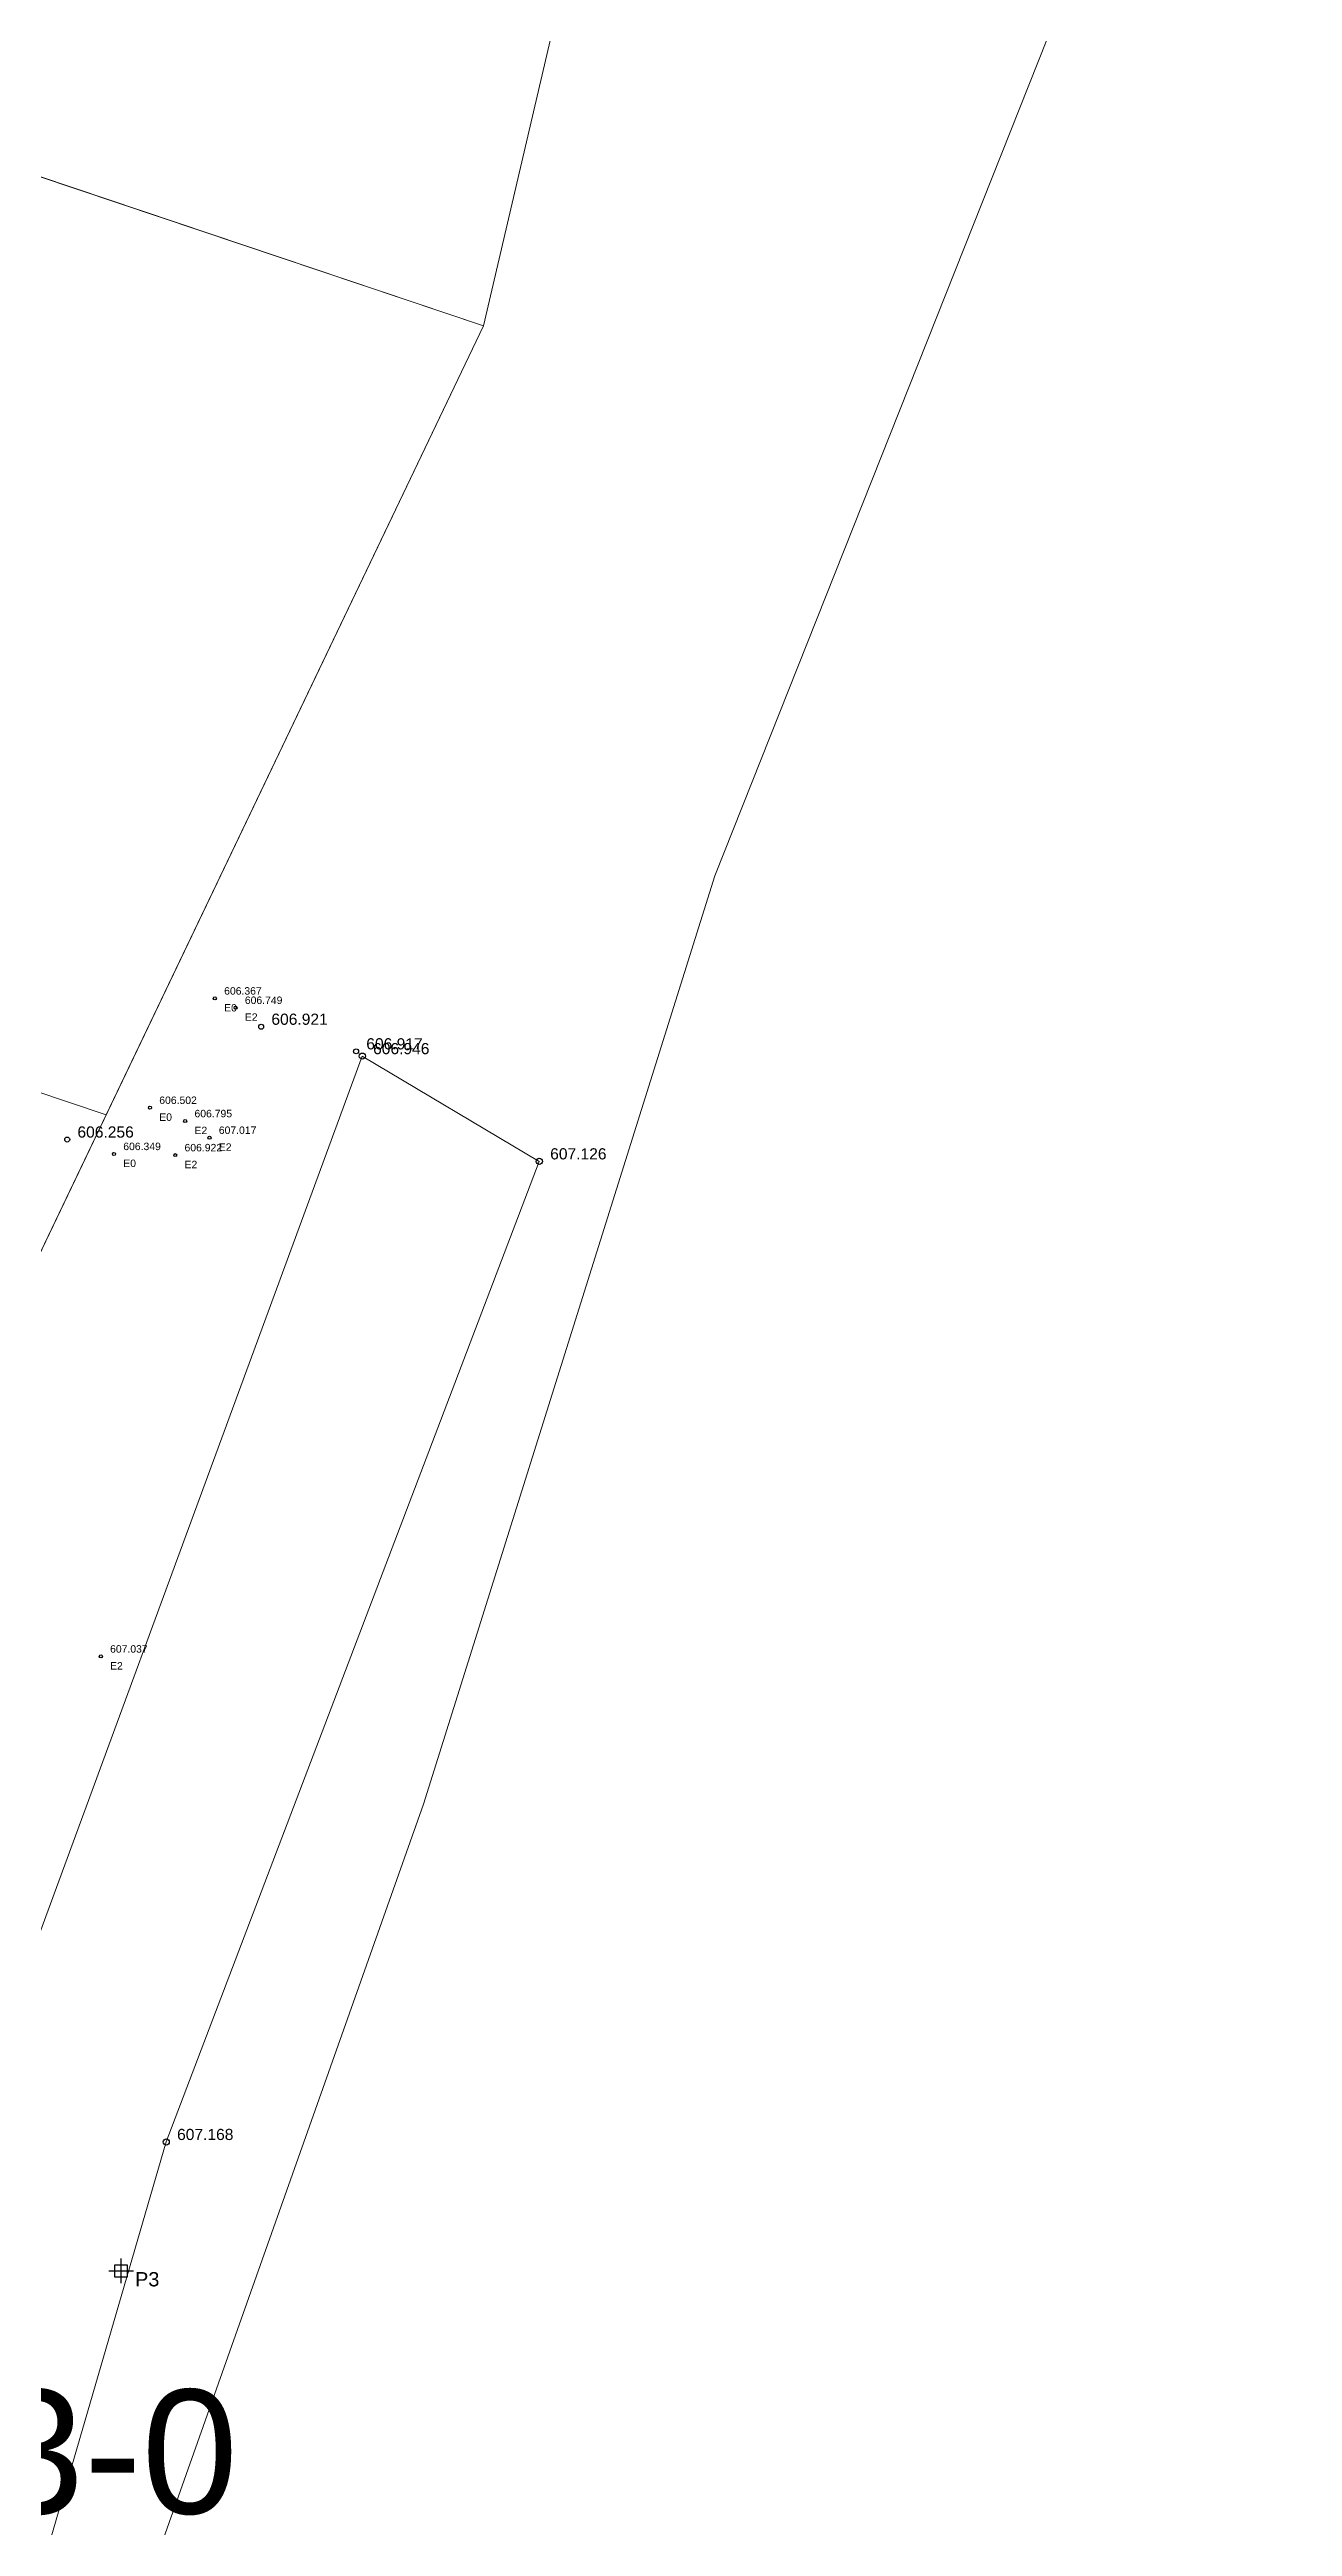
# Model space of a CAD drawing. Header units: metres. Extents: x 7508213 to 7508396, y 4696547 to 4696848.
# Drawn here: x 7508365.7 to 7508395.8, y 4696750.2 to 4696810.1 of the extents above; entities that cross this region are included whole.
import ezdxf

# ---------------------------------------------------------------- set-up
doc = ezdxf.new("R2010")
doc.units = ezdxf.units.M
doc.layers.get('0').update_dxf_attribs({"lineweight": 0})
for name, color, linetype, lineweight in [('asfalt', 8, 'Continuous', 0), ('asfalt pikat', 8, 'Continuous', 0), ('E0 pikat', 4, 'Continuous', 0), ('E1 pikat', 10, 'Continuous', 0), ('Matjet', 210, 'Continuous', 0), ('Nr-Kojshi', 251, 'Continuous', 0), ('Parc-Kojshi', 251, 'Continuous', 0), ('Parc-Re', 7, 'Continuous', 0), ('rrjet', 7, 'Continuous', 0)]:
    doc.layers.add(name, color=color, linetype=linetype, lineweight=lineweight)
doc.styles.get("Standard").update_dxf_attribs({"font": 'arial.ttf'})

# ---------------------------------------------------------------- blocks, each defined once
blk = doc.blocks.new('*U11')
at = {"color": 0, "linetype": 'ByBlock', "lineweight": -2}
blk.add_line((0, 0), (0, 0), dxfattribs=at)
blk.add_circle((0, 0), 0.5, dxfattribs=at)
blk = doc.blocks.new('*U226', base_point=(7508368.504, 4696759.489, 607.168))
at = {"layer": 'asfalt pikat', "linetype": 'ByBlock', "insert": (7508368.7665, 4696759.669, 607.168), "char_height": 0.27, "attachment_point": 4}
blk.add_mtext('{\\C256;607.168}', dxfattribs=at)
blk = doc.blocks.new('*U227', base_point=(7508368.504, 4696759.489, 607.168))
at = {"layer": 'asfalt pikat', "linetype": 'ByBlock', "lineweight": -2}
blk.add_blockref('*U226', (7508368.504, 4696759.489, 607.168), dxfattribs=at)
blk = doc.blocks.new('*U228', base_point=(7508377.532, 4696783.209, 607.126))
at = {"layer": 'asfalt pikat', "linetype": 'ByBlock', "insert": (7508377.7945, 4696783.389, 607.126), "char_height": 0.27, "attachment_point": 4}
blk.add_mtext('{\\C256;607.126}', dxfattribs=at)
blk = doc.blocks.new('*U229', base_point=(7508377.532, 4696783.209, 607.126))
at = {"layer": 'asfalt pikat', "linetype": 'ByBlock', "lineweight": -2}
blk.add_blockref('*U228', (7508377.532, 4696783.209, 607.126), dxfattribs=at)
blk = doc.blocks.new('*U230', base_point=(7508373.247, 4696785.754, 606.946))
at = {"layer": 'asfalt pikat', "linetype": 'ByBlock', "insert": (7508373.5095, 4696785.934, 606.946), "char_height": 0.27, "attachment_point": 4}
blk.add_mtext('{\\C256;606.946}', dxfattribs=at)
blk = doc.blocks.new('*U231', base_point=(7508373.247, 4696785.754, 606.946))
at = {"layer": 'asfalt pikat', "linetype": 'ByBlock', "lineweight": -2}
blk.add_blockref('*U230', (7508373.247, 4696785.754, 606.946), dxfattribs=at)
blk = doc.blocks.new('*U232', base_point=(7508373.098, 4696785.87, 606.917))
at = {"layer": 'Matjet', "linetype": 'ByBlock', "insert": (7508373.3455, 4696786.05, 606.917), "char_height": 0.27, "attachment_point": 4}
blk.add_mtext('606.917', dxfattribs=at)
blk = doc.blocks.new('*U233', base_point=(7508373.098, 4696785.87, 606.917))
at = {"layer": 'Matjet', "linetype": 'ByBlock', "lineweight": -2}
blk.add_blockref('*U232', (7508373.098, 4696785.87, 606.917), dxfattribs=at)
blk = doc.blocks.new('*U234', base_point=(7508370.801, 4696786.465, 606.921))
at = {"layer": 'Matjet', "linetype": 'ByBlock', "insert": (7508371.0485, 4696786.645, 606.921), "char_height": 0.27, "attachment_point": 4}
blk.add_mtext('606.921', dxfattribs=at)
blk = doc.blocks.new('*U235', base_point=(7508370.801, 4696786.465, 606.921))
at = {"layer": 'Matjet', "linetype": 'ByBlock', "lineweight": -2}
blk.add_blockref('*U234', (7508370.801, 4696786.465, 606.921), dxfattribs=at)
blk = doc.blocks.new('*U236', base_point=(7508370.182, 4696786.925, 606.749))
at = {"layer": 'E1 pikat', "linetype": 'ByBlock', "char_height": 0.18}
for s, insert, attachment_point in [('606.749', (7508370.407, 4696787.105, 606.749), 4), ('E2', (7508370.407, 4696786.788, 606.749), 1)]:
    blk.add_mtext(s, dxfattribs=dict(at, insert=insert, attachment_point=attachment_point))
blk = doc.blocks.new('*U237', base_point=(7508370.182, 4696786.925, 606.749))
at = {"layer": 'E1 pikat', "linetype": 'ByBlock', "lineweight": -2}
blk.add_blockref('*U236', (7508370.182, 4696786.925, 606.749), dxfattribs=at)
blk = doc.blocks.new('*U238', base_point=(7508369.681, 4696787.151, 606.367))
at = {"layer": 'E0 pikat', "linetype": 'ByBlock', "char_height": 0.18}
for s, insert, attachment_point in [('606.367', (7508369.906, 4696787.331, 606.367), 4), ('E0', (7508369.906, 4696787.014, 606.367), 1)]:
    blk.add_mtext(s, dxfattribs=dict(at, insert=insert, attachment_point=attachment_point))
blk = doc.blocks.new('*U239', base_point=(7508369.681, 4696787.151, 606.367))
at = {"layer": 'E0 pikat', "linetype": 'ByBlock', "lineweight": -2}
blk.add_blockref('*U238', (7508369.681, 4696787.151, 606.367), dxfattribs=at)
blk = doc.blocks.new('*U240', base_point=(7508368.111, 4696784.506, 606.502))
at = {"layer": 'E0 pikat', "linetype": 'ByBlock', "char_height": 0.18}
for s, insert, attachment_point in [('606.502', (7508368.336, 4696784.686, 606.502), 4), ('E0', (7508368.336, 4696784.369, 606.502), 1)]:
    blk.add_mtext(s, dxfattribs=dict(at, insert=insert, attachment_point=attachment_point))
blk = doc.blocks.new('*U241', base_point=(7508368.111, 4696784.506, 606.502))
at = {"layer": 'E0 pikat', "linetype": 'ByBlock', "lineweight": -2}
blk.add_blockref('*U240', (7508368.111, 4696784.506, 606.502), dxfattribs=at)
blk = doc.blocks.new('*U242', base_point=(7508368.963, 4696784.184, 606.795))
at = {"layer": 'E1 pikat', "linetype": 'ByBlock', "char_height": 0.18}
for s, insert, attachment_point in [('606.795', (7508369.188, 4696784.364, 606.795), 4), ('E2', (7508369.188, 4696784.047, 606.795), 1)]:
    blk.add_mtext(s, dxfattribs=dict(at, insert=insert, attachment_point=attachment_point))
blk = doc.blocks.new('*U243', base_point=(7508368.963, 4696784.184, 606.795))
at = {"layer": 'E1 pikat', "linetype": 'ByBlock', "lineweight": -2}
blk.add_blockref('*U242', (7508368.963, 4696784.184, 606.795), dxfattribs=at)
blk = doc.blocks.new('*U244', base_point=(7508369.552, 4696783.781, 607.017))
at = {"layer": 'E1 pikat', "linetype": 'ByBlock', "char_height": 0.18}
for s, insert, attachment_point in [('607.017', (7508369.777, 4696783.961, 607.017), 4), ('E2', (7508369.777, 4696783.644, 607.017), 1)]:
    blk.add_mtext(s, dxfattribs=dict(at, insert=insert, attachment_point=attachment_point))
blk = doc.blocks.new('*U245', base_point=(7508369.552, 4696783.781, 607.017))
at = {"layer": 'E1 pikat', "linetype": 'ByBlock', "lineweight": -2}
blk.add_blockref('*U244', (7508369.552, 4696783.781, 607.017), dxfattribs=at)
blk = doc.blocks.new('*U246', base_point=(7508368.722, 4696783.36, 606.922))
at = {"layer": 'E1 pikat', "linetype": 'ByBlock', "char_height": 0.18}
for s, insert, attachment_point in [('606.922', (7508368.947, 4696783.54, 606.922), 4), ('E2', (7508368.947, 4696783.223, 606.922), 1)]:
    blk.add_mtext(s, dxfattribs=dict(at, insert=insert, attachment_point=attachment_point))
blk = doc.blocks.new('*U247', base_point=(7508368.722, 4696783.36, 606.922))
at = {"layer": 'E1 pikat', "linetype": 'ByBlock', "lineweight": -2}
blk.add_blockref('*U246', (7508368.722, 4696783.36, 606.922), dxfattribs=at)
blk = doc.blocks.new('*U250', base_point=(7508366.921, 4696771.234, 607.037))
at = {"layer": 'E1 pikat', "linetype": 'ByBlock', "char_height": 0.18}
for s, insert, attachment_point in [('607.037', (7508367.146, 4696771.414, 607.037), 4), ('E2', (7508367.146, 4696771.097, 607.037), 1)]:
    blk.add_mtext(s, dxfattribs=dict(at, insert=insert, attachment_point=attachment_point))
blk = doc.blocks.new('*U251', base_point=(7508366.921, 4696771.234, 607.037))
at = {"layer": 'E1 pikat', "linetype": 'ByBlock', "lineweight": -2}
blk.add_blockref('*U250', (7508366.921, 4696771.234, 607.037), dxfattribs=at)
blk = doc.blocks.new('*U336', base_point=(7508367.24, 4696783.389, 606.349))
at = {"layer": 'E0 pikat', "linetype": 'ByBlock', "char_height": 0.18}
for s, insert, attachment_point in [('606.349', (7508367.465, 4696783.569, 606.349), 4), ('E0', (7508367.465, 4696783.252, 606.349), 1)]:
    blk.add_mtext(s, dxfattribs=dict(at, insert=insert, attachment_point=attachment_point))
blk = doc.blocks.new('*U337', base_point=(7508367.24, 4696783.389, 606.349))
at = {"layer": 'E0 pikat', "linetype": 'ByBlock', "lineweight": -2}
blk.add_blockref('*U336', (7508367.24, 4696783.389, 606.349), dxfattribs=at)
blk = doc.blocks.new('*U338', base_point=(7508366.108, 4696783.737, 606.256))
at = {"layer": 'Matjet', "linetype": 'ByBlock', "insert": (7508366.3555, 4696783.917, 606.256), "char_height": 0.27, "attachment_point": 4}
blk.add_mtext('606.256', dxfattribs=at)
blk = doc.blocks.new('*U339', base_point=(7508366.108, 4696783.737, 606.256))
at = {"layer": 'Matjet', "linetype": 'ByBlock', "lineweight": -2}
blk.add_blockref('*U338', (7508366.108, 4696783.737, 606.256), dxfattribs=at)
blk = doc.blocks.new('*U12')
at = {"color": 0, "linetype": 'ByBlock', "lineweight": -2}
for p, q in [((-1, 0), (1, 0)), ((0, -1), (0, 1))]:
    blk.add_line(p, q, dxfattribs=at)
blk.add_lwpolyline([(-0.5, -0.5), (-0.5, 0.5), (0.5, 0.5), (0.5, -0.5)], close=True, dxfattribs=at)
blk = doc.blocks.new('*U666', base_point=(7508367.412, 4696756.371, 607.215))
at = {"layer": 'rrjet', "linetype": 'ByBlock', "insert": (7508367.749, 4696756.341, 607.215), "char_height": 0.345, "attachment_point": 1}
blk.add_mtext('{\\C137;P3}', dxfattribs=at)
blk = doc.blocks.new('*U667', base_point=(7508367.412, 4696756.371, 607.215))
at = {"layer": 'rrjet', "color": 93, "linetype": 'ByBlock', "lineweight": -2}
blk.add_blockref('*U666', (7508367.412, 4696756.371, 607.215), dxfattribs=at)
blk = doc.blocks.new('*U668', base_point=(7508367.412, 4696756.371, 607.215))
at = {"layer": 'rrjet', "linetype": 'ByBlock', "insert": (7508367.749, 4696756.341, 607.215), "char_height": 0.345, "attachment_point": 1}
blk.add_mtext('{\\C137;P3}', dxfattribs=at)
blk = doc.blocks.new('*U669', base_point=(7508367.412, 4696756.371, 607.215))
at = {"layer": 'rrjet', "color": 93, "linetype": 'ByBlock', "lineweight": -2}
blk.add_blockref('*U668', (7508367.412, 4696756.371, 607.215), dxfattribs=at)

msp = doc.modelspace()

# ---------------------------------------------------------------- linework, layer by layer
at = {"layer": 'asfalt'}
msp.add_polyline3d([(7508358.897, 4696744.081, 607.139), (7508363.486, 4696742.282, 607.264), (7508368.504, 4696759.489, 607.168), (7508377.532, 4696783.209, 607.126), (7508373.247, 4696785.754, 606.946), (7508362.504, 4696756.566, 607.139)], close=True, dxfattribs=at)
at = {"layer": 'Parc-Kojshi'}
msp.add_lwpolyline([(7508266.242, 4696847.984), (7508295.352, 4696836.733), (7508323.272, 4696828.461), (7508376.382, 4696811.509), (7508378.462, 4696813.189), (7508376.181, 4696803.419), (7508321.191, 4696821.902), (7508277.532, 4696834.894), (7508256.462, 4696839.505), (7508244.611, 4696836.326), (7508266.242, 4696847.984)], close=True, dxfattribs=at)
for points in [[(7508267.447, 4696547.803), (7508275.994, 4696566.19), (7508277.954, 4696575.34), (7508282.824, 4696586.169), (7508294.355, 4696610.328), (7508302.946, 4696636.177), (7508314.897, 4696663.246), (7508324.647, 4696675.795), (7508341.828, 4696703.513), (7508342.418, 4696709.343), (7508349.879, 4696734.422), (7508360.2, 4696770.031), (7508376.181, 4696803.419), (7508378.462, 4696813.189), (7508384.732, 4696829.768), (7508387.737, 4696837.613)], [(7508395.756, 4696833.977), (7508394.832, 4696832.067), (7508390.712, 4696812.618), (7508381.781, 4696790.119), (7508374.73, 4696767.66), (7508367.93, 4696748.461), (7508362.259, 4696735.121), (7508349.758, 4696702.723), (7508336.447, 4696672.754), (7508335.307, 4696669.544), (7508335.167, 4696665.705), (7508334.127, 4696660.415), (7508331.653, 4696652.896), (7508319.656, 4696636.016), (7508316.176, 4696630.606), (7508293.614, 4696579.487), (7508293.394, 4696578.989), (7508278.423, 4696547.186)]]:
    msp.add_lwpolyline(points, dxfattribs=at)
at = {"layer": 'Parc-Re', "flags": 128}
msp.add_lwpolyline([(7508243.875, 4696612.831), (7508268.398, 4696724.717), (7508215.238, 4696734.24), (7508215.569, 4696763.219), (7508212.93, 4696782.929), (7508212.93, 4696793.808), (7508216.721, 4696814.178), (7508220.981, 4696845.627), (7508225.342, 4696846.137), (7508234.813, 4696834.987), (7508244.611, 4696836.326), (7508256.462, 4696839.505), (7508277.532, 4696834.894), (7508321.191, 4696821.902), (7508376.181, 4696803.419), (7508360.2, 4696770.031), (7508349.879, 4696734.422), (7508342.418, 4696709.343), (7508341.828, 4696703.513), (7508324.647, 4696675.795)], dxfattribs=at)
for points in [[(7508367.048, 4696784.338), (7508352.944, 4696789.074), (7508359.635, 4696808.98), (7508321.191, 4696821.902), (7508313.783, 4696824.107), (7508302.842, 4696770.141), (7508356.17, 4696756.126), (7508360.2, 4696770.031)], [(7508376.181, 4696803.419), (7508359.635, 4696808.98), (7508352.944, 4696789.074), (7508367.048, 4696784.338)]]:
    msp.add_lwpolyline(points, close=True, dxfattribs=at)

# ---------------------------------------------------------------- block references
at = {"layer": 'asfalt pikat', "linetype": 'ByBlock', "lineweight": -2}
for name, p in [('*U231', (7508373.247, 4696785.754, 606.946)), ('*U229', (7508377.532, 4696783.209, 607.126)), ('*U227', (7508368.504, 4696759.489, 607.168))]:
    msp.add_blockref(name, p, dxfattribs=at)
at = {"layer": 'asfalt pikat', "linetype": 'ByBlock', "lineweight": -2, "xscale": 0.1499999970000001, "yscale": 0.1499999970000001, "zscale": 0.1499999970000001}
for p in [(7508373.247, 4696785.754, 606.946), (7508377.532, 4696783.209, 607.126), (7508368.504, 4696759.489, 607.168)]:
    msp.add_blockref('*U11', p, dxfattribs=at)
at = {"layer": 'E0 pikat', "linetype": 'ByBlock', "lineweight": -2, "xscale": 0.0749999985, "yscale": 0.0749999985, "zscale": 0.0749999985}
for p in [(7508369.681, 4696787.151, 606.367), (7508368.111, 4696784.506, 606.502), (7508367.24, 4696783.389, 606.349)]:
    msp.add_blockref('*U11', p, dxfattribs=at)
at = {"layer": 'E0 pikat', "linetype": 'ByBlock', "lineweight": -2}
for name, p in [('*U239', (7508369.681, 4696787.151, 606.367)), ('*U241', (7508368.111, 4696784.506, 606.502)), ('*U337', (7508367.24, 4696783.389, 606.349))]:
    msp.add_blockref(name, p, dxfattribs=at)
at = {"layer": 'E1 pikat', "linetype": 'ByBlock', "lineweight": -2}
for name, p in [('*U237', (7508370.182, 4696786.925, 606.749)), ('*U243', (7508368.963, 4696784.184, 606.795)), ('*U247', (7508368.722, 4696783.36, 606.922)), ('*U245', (7508369.552, 4696783.781, 607.017)), ('*U251', (7508366.921, 4696771.234, 607.037))]:
    msp.add_blockref(name, p, dxfattribs=at)
at = {"layer": 'E1 pikat', "linetype": 'ByBlock', "lineweight": -2, "xscale": 0.0749999985, "yscale": 0.0749999985, "zscale": 0.0749999985}
for p in [(7508370.182, 4696786.925, 606.749), (7508368.963, 4696784.184, 606.795), (7508369.552, 4696783.781, 607.017), (7508368.722, 4696783.36, 606.922), (7508366.921, 4696771.234, 607.037)]:
    msp.add_blockref('*U11', p, dxfattribs=at)
at = {"layer": 'Matjet', "linetype": 'ByBlock', "lineweight": -2}
for name, p in [('*U235', (7508370.801, 4696786.465, 606.921)), ('*U233', (7508373.098, 4696785.87, 606.917)), ('*U339', (7508366.108, 4696783.737, 606.256))]:
    msp.add_blockref(name, p, dxfattribs=at)
at = {"layer": 'Matjet', "linetype": 'ByBlock', "lineweight": -2, "xscale": 0.1199999976, "yscale": 0.1199999976, "zscale": 0.1199999976}
for p in [(7508370.801, 4696786.465, 606.921), (7508373.098, 4696785.87, 606.917), (7508366.108, 4696783.737, 606.256)]:
    msp.add_blockref('*U11', p, dxfattribs=at)
at = {"layer": 'rrjet', "color": 93, "linetype": 'ByBlock', "lineweight": -2, "xscale": 0.3, "yscale": 0.3, "zscale": 0.3}
msp.add_blockref('*U12', (7508367.412, 4696756.371, 607.215), dxfattribs=at)
msp.add_blockref('*U12', (7508367.412, 4696756.371, 607.215), dxfattribs=at)
at = {"layer": 'rrjet', "color": 93, "linetype": 'ByBlock', "lineweight": -2}
for name in ['*U667', '*U669']:
    msp.add_blockref(name, (7508367.412, 4696756.371, 607.215), dxfattribs=at)

# ---------------------------------------------------------------- texts
at = {"layer": 'Nr-Kojshi'}
msp.add_text('683-0', height=3, dxfattribs=at).set_placement((7508359.523, 4696750.498))

doc.saveas('drawing.dxf')
